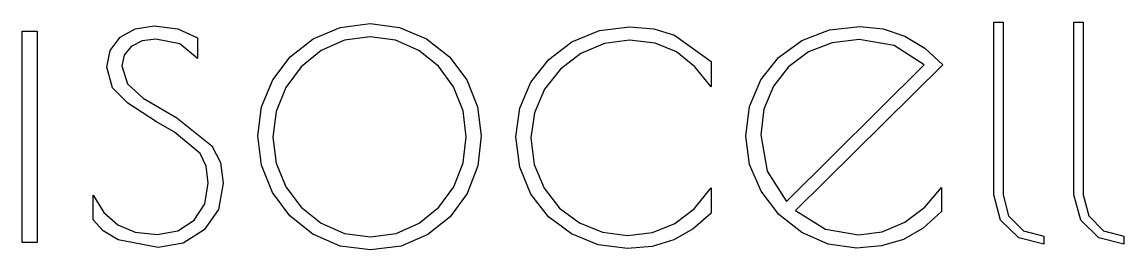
# Model space of a CAD drawing. Extents: x 1.9 to 40.3, y 1.7 to 9.7.
import ezdxf

# ---------------------------------------------------------------- set-up
doc = ezdxf.new("R2010")
doc.units = 0

msp = doc.modelspace()

# ---------------------------------------------------------------- linework, layer by layer
at = {"layer": 'Livello 1', "color": 7}
for points in [[(12.007458, 2.29111), (11.205376, 2.929284), (10.599878, 3.747374), (10.219187, 4.694977), (10.092232, 5.720103), (10.221084, 6.730368), (10.607639, 7.667079), (11.217679, 8.475335), (12.015572, 9.099706), (12.958677, 9.498168), (14.004176, 9.630989), (15.036842, 9.498168), (15.975847, 9.099706), (16.771932, 8.475335), (17.375666, 7.667079), (17.755739, 6.730368), (17.882606, 5.720103), (17.760016, 4.670547), (17.391894, 3.714918), (16.80474, 2.900885), (16.025235, 2.275235), (15.086099, 1.875848), (14.020757, 1.742895), (12.960662, 1.879949), (12.007458, 2.29111)], [(5.21549, 2.09462), (4.695805, 2.403741), (4.348364, 2.790649), (4.348364, 3.657422), (4.716443, 3.04606), (5.199615, 2.618847), (5.812874, 2.36692), (6.574034, 2.283003), (7.297977, 2.407533), (7.866609, 2.78183), (8.235217, 3.352843), (8.358028, 4.066996), (8.28831, 4.662263), (8.079686, 5.105924), (7.1794, 5.850637), (6.557454, 6.210822), (5.550981, 6.857462), (5.018993, 7.397564), (4.822496, 8.109468), (4.937193, 8.698385), (5.280754, 9.156863), (5.808596, 9.45152), (6.475609, 9.549856), (7.30199, 9.447198), (7.981262, 9.140282), (7.981262, 8.420264), (7.363417, 8.923192), (6.524645, 9.090893), (6.050249, 9.025542), (5.673747, 8.829486), (5.428347, 8.530816), (5.346723, 8.158857), (5.54322, 7.528091), (6.091083, 7.029265), (7.261244, 6.342055), (8.488555, 5.367685), (8.783477, 4.792747), (8.881549, 4.066996), (8.715787, 3.152598), (8.219033, 2.438225), (7.484199, 1.978159), (6.60649, 1.824746), (5.21549, 2.09462)], [(32.662016, 2.708502), (33.365541, 3.232111), (33.938363, 3.919233), (33.938363, 3.084915), (33.304291, 2.505876), (32.613333, 2.111251), (31.844102, 1.884062), (30.976447, 1.808215), (29.992376, 1.943197), (29.069688, 2.348317), (28.267826, 2.978553), (27.64588, 3.788705), (27.246801, 4.717391), (27.113892, 5.703226), (27.244905, 6.744756), (27.638119, 7.675955), (28.257727, 8.455151), (29.069688, 9.04226), (30.029197, 9.410427), (31.0911, 9.533326), (31.910314, 9.449404), (32.666161, 9.197703), (33.35864, 8.778323), (33.987752, 8.191362), (28.848849, 3.117371), (29.896244, 2.47073), (31.041711, 2.266473), (31.872236, 2.376892), (32.662016, 2.708502)], [(15.7222, 2.67599), (16.407602, 3.230026), (16.925522, 3.943871), (17.25065, 4.776689), (17.359085, 5.687294), (17.24871, 6.587317), (16.917408, 7.422252), (16.393491, 8.141961), (15.706325, 8.698952), (14.896129, 9.054551), (14.004176, 9.173084), (13.110151, 9.052258), (12.293913, 8.690132), (11.597972, 8.127673), (11.066602, 7.405671), (10.72895, 6.570869), (10.616458, 5.670714), (10.72895, 4.772632), (11.066602, 3.943871), (11.597972, 3.230026), (12.293913, 2.67599), (13.114208, 2.319641), (14.020757, 2.201152), (14.912092, 2.319641), (15.7222, 2.67599)], [(28.5377, 3.42852), (33.332998, 8.191362), (32.285603, 8.870458), (31.074872, 9.075069), (30.131502, 8.966369), (29.298993, 8.641506), (28.60561, 8.127642), (28.079443, 7.454764), (27.74845, 6.652637), (27.638119, 5.752615), (27.862882, 4.492407), (28.5377, 3.42852)]]:
    msp.add_lwpolyline(points, dxfattribs=at)
at = {"layer": 'Livello 1', "color": 255}
for points in [[(36.6361, 2.15897), (36.003218, 2.77633), (35.768621, 3.664269), (35.768621, 9.684409), (36.095293, 9.684409), (36.095293, 3.664269), (36.284029, 2.929435), (36.799436, 2.414028), (37.513456, 2.225292), (37.513456, 1.939543), (36.6361, 2.15897)], [(39.4319, 2.15897), (38.799018, 2.77633), (38.564421, 3.664269), (38.564421, 9.684409), (38.891093, 9.684409), (38.891093, 3.664269), (39.079829, 2.929435), (39.595236, 2.414028), (40.309256, 2.225292), (40.309256, 1.939543), (39.4319, 2.15897)], [(21.0337, 2.29909), (20.233381, 2.900795), (19.618006, 3.69009), (19.224792, 4.631387), (19.093779, 5.687513), (19.224792, 6.679478), (19.618006, 7.59392), (20.237615, 8.381186), (21.049575, 8.993034), (22.005071, 9.385763), (23.054759, 9.516555), (23.905702, 9.443133), (24.625675, 9.222339), (25.902375, 8.305824), (25.902375, 7.422118), (25.331494, 8.127804), (24.699759, 8.641668), (23.956898, 8.954096), (23.054759, 9.058297), (22.181151, 8.941969), (21.360724, 8.592279), (20.646395, 8.045916), (20.092138, 7.340273), (19.736407, 6.525579), (19.618006, 5.653999), (19.732394, 4.723638), (20.07591, 3.895406), (20.613851, 3.203434), (21.311335, 2.68397), (22.119504, 2.358842), (22.98879, 2.250407), (23.858374, 2.353677), (24.633966, 2.663553), (25.315365, 3.180134), (25.902375, 3.90352), (25.902375, 3.019813), (25.282414, 2.47711), (24.601334, 2.094479), (23.842025, 1.867644), (22.98879, 1.792149), (21.968118, 1.919017), (21.0337, 2.29909)], [(32.662016, 2.708502), (33.365541, 3.232111), (33.938363, 3.919233), (33.938363, 3.084915), (33.304291, 2.505876), (32.613333, 2.111251), (31.844102, 1.884062), (30.976447, 1.808215), (29.992376, 1.943197), (29.069688, 2.348317), (28.267826, 2.978553), (27.64588, 3.788705), (27.246801, 4.717391), (27.113892, 5.703226), (27.244905, 6.744756), (27.638119, 7.675955), (28.257727, 8.455151), (29.069688, 9.04226), (30.029197, 9.410427), (31.0911, 9.533326), (31.910314, 9.449404), (32.666161, 9.197703), (33.35864, 8.778323), (33.987752, 8.191362), (28.848849, 3.117371), (29.896244, 2.47073), (31.041711, 2.266473), (31.872236, 2.376892), (32.662016, 2.708502), (32.662016, 2.708502)]]:
    msp.add_lwpolyline(points, dxfattribs=at)
at = {"layer": 'Livello 1', "color": 7}
msp.add_lwpolyline([(1.861251, 9.369404), (2.384773, 9.369404), (2.384773, 2.004832), (1.861251, 2.004832), (1.861251, 9.369404)], close=True, dxfattribs=at)
at = {"layer": 'Livello 1', "color": 255}
msp.add_lwpolyline([(28.5377, 3.42852), (33.332998, 8.191362), (32.285603, 8.870458), (31.074872, 9.075069), (30.131502, 8.966369), (29.298993, 8.641506), (28.60561, 8.127642), (28.079443, 7.454764), (27.74845, 6.652637), (27.638119, 5.752615), (27.862882, 4.492407), (28.5377, 3.42852), (28.5377, 3.42852)], close=True, dxfattribs=at)

doc.saveas('drawing.dxf')
